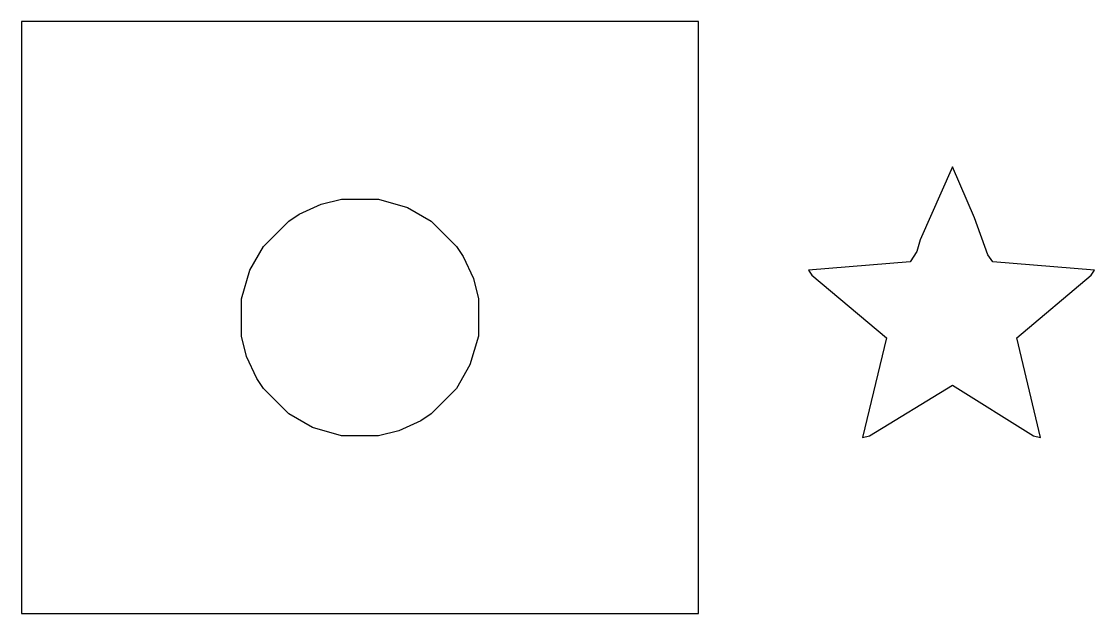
# Model space of a CAD drawing. Header units: metres. Extents: x 25 to 184, y -112 to -25.
import ezdxf

# ---------------------------------------------------------------- set-up
doc = ezdxf.new("R2010")
doc.units = ezdxf.units.M
doc.layers.add('CORTE', color=1, linetype='Continuous')

msp = doc.modelspace()

# ---------------------------------------------------------------- linework, layer by layer
at = {"layer": 'CORTE'}
for points in [[(25, -25), (25, -112.5), (125, -112.5), (125, -25)], [(183.5, -61.75), (168.5, -60.5), (167.75, -59.5), (165.75, -54), (162.5, -46.5), (157.75, -57.25), (157.25, -59), (156.25, -60.5), (141.25, -61.75), (141.75, -62.5), (152.75, -71.75), (149.25, -86.5), (150.25, -86.25), (162.5, -78.75), (174.5, -86.25), (175.5, -86.5), (172, -71.75), (183, -62.5)], [(72.25, -51.25), (77.75, -51.25), (82, -52.5), (85.5, -54.5), (89.25, -58.25), (90.25, -59.75), (91.75, -63), (92.5, -66), (92.5, -71.5), (91.25, -75.75), (89.25, -79.25), (85.5, -83), (84, -84), (80.75, -85.5), (77.75, -86.25), (72.25, -86.25), (68, -85), (64.5, -83), (60.75, -79.25), (59.75, -77.75), (58.25, -74.5), (57.5, -71.5), (57.5, -66), (58.75, -61.75), (60.75, -58.25), (64.5, -54.5), (66, -53.5), (69.25, -52)]]:
    msp.add_lwpolyline(points, close=True, dxfattribs=at)

doc.saveas('drawing.dxf')
